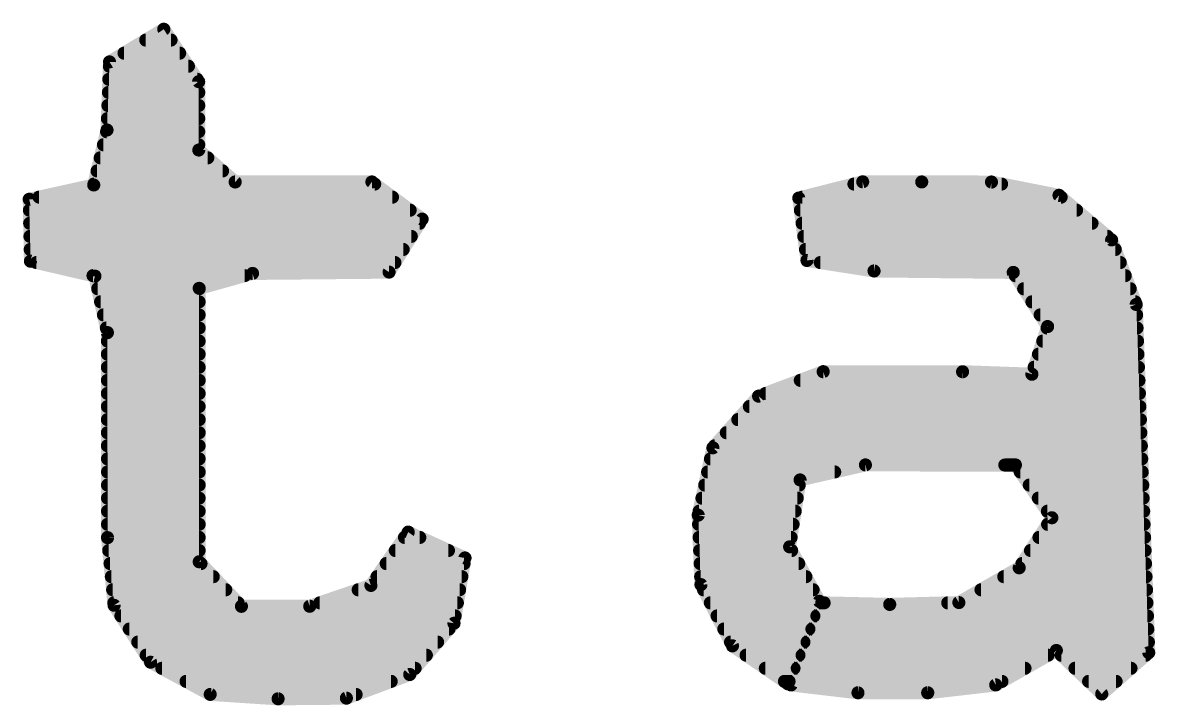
# Model space of a CAD drawing. Extents: x 37.9 to 63.7, y 29.1 to 56.
# Drawn here: x 44.855 to 45.72, y 48.172 to 48.693 of the extents above; entities that cross this region are included whole.
import ezdxf

# ---------------------------------------------------------------- set-up
doc = ezdxf.new("R2010")
doc.units = 0
doc.layers.add('21', color=251, linetype='CONTINUOUS')

msp = doc.modelspace()

# ---------------------------------------------------------------- linework, layer by layer
at = {"layer": '21', "const_width": 0.01}
for points in [[(44.9624, 48.6883), (44.9209, 48.6633)], [(44.989, 48.6482), (44.9624, 48.6883)], [(44.9486, 48.68), (44.9679, 48.68)], [(44.932, 48.67), (44.9745, 48.67)], [(44.9209, 48.6633), (44.919, 48.6113)], [(44.9208, 48.66), (44.9812, 48.66)], [(44.9204, 48.65), (44.9879, 48.65)], [(44.9891, 48.596), (44.989, 48.6482)], [(44.9201, 48.64), (44.9891, 48.64)], [(44.9197, 48.63), (44.9891, 48.63)], [(44.9193, 48.62), (44.9891, 48.62)], [(44.919, 48.6113), (44.9088, 48.5692)], [(44.9187, 48.61), (44.9891, 48.61)], [(44.9163, 48.6), (44.9891, 48.6)], [(45.0169, 48.5716), (44.9891, 48.596)], [(44.9138, 48.59), (44.996, 48.59)], [(44.9114, 48.58), (45.0073, 48.58)], [(44.9088, 48.5692), (44.8596, 48.5583)], [(44.909, 48.57), (45.1235, 48.57)], [(45.1214, 48.5716), (45.0169, 48.5716)], [(45.1598, 48.5432), (45.1214, 48.5716)], [(45.4964, 48.5717), (45.4476, 48.5593)], [(45.4897, 48.57), (45.6025, 48.57)], [(45.5415, 48.5716), (45.4964, 48.5717)], [(45.5948, 48.5715), (45.5415, 48.5716)], [(45.6464, 48.5613), (45.5948, 48.5715)], [(44.8596, 48.5583), (44.8605, 48.5111)], [(44.8671, 48.56), (45.1371, 48.56)], [(45.4476, 48.5593), (45.4538, 48.5116)], [(45.4503, 48.56), (45.648, 48.56)], [(45.6866, 48.5273), (45.6464, 48.5613)], [(44.8597, 48.55), (45.1506, 48.55)], [(45.4488, 48.55), (45.6598, 48.55)], [(44.8599, 48.54), (45.1578, 48.54)], [(45.1345, 48.5027), (45.1598, 48.5432)], [(45.4501, 48.54), (45.6716, 48.54)], [(44.8601, 48.53), (45.1515, 48.53)], [(45.4514, 48.53), (45.6834, 48.53)], [(45.7054, 48.478), (45.6866, 48.5273)], [(44.8603, 48.52), (45.1453, 48.52)], [(45.4527, 48.52), (45.6894, 48.52)], [(44.8605, 48.5111), (44.9097, 48.4997)], [(44.8651, 48.51), (45.139, 48.51)], [(45.4538, 48.5116), (45.5051, 48.5036)], [(45.464, 48.51), (45.6932, 48.51)], [(44.9083, 48.5), (45.0241, 48.5)], [(44.9097, 48.4997), (44.9193, 48.4565)], [(44.9894, 48.4903), (45.0302, 48.5017)], [(45.0302, 48.5017), (45.1345, 48.5027)], [(45.5051, 48.5036), (45.6115, 48.5025)], [(45.6115, 48.5025), (45.6377, 48.4611)], [(45.613, 48.5), (45.697, 48.5)], [(44.9119, 48.49), (44.9894, 48.49)], [(44.9894, 48.2814), (44.9894, 48.4903)], [(45.6194, 48.49), (45.7008, 48.49)], [(44.9141, 48.48), (44.9894, 48.48)], [(45.6257, 48.48), (45.7046, 48.48)], [(44.9163, 48.47), (44.9894, 48.47)], [(45.632, 48.47), (45.7057, 48.47)], [(45.715, 48.212), (45.7054, 48.478)], [(45.6377, 48.4611), (45.6257, 48.4247)], [(44.9185, 48.46), (44.9894, 48.46)], [(44.9193, 48.4565), (44.9194, 48.2998)], [(45.6373, 48.46), (45.706, 48.46)], [(44.9193, 48.45), (44.9894, 48.45)], [(45.634, 48.45), (45.7064, 48.45)], [(44.9193, 48.44), (44.9894, 48.44)], [(45.6307, 48.44), (45.7067, 48.44)], [(44.9193, 48.43), (44.9894, 48.43)], [(45.4662, 48.4266), (45.4169, 48.408)], [(45.5727, 48.4266), (45.4662, 48.4266)], [(45.6257, 48.4247), (45.5727, 48.4266)], [(45.6274, 48.43), (45.7071, 48.43)], [(44.9193, 48.42), (44.9894, 48.42)], [(45.4487, 48.42), (45.7075, 48.42)], [(44.9193, 48.41), (44.9894, 48.41)], [(45.4222, 48.41), (45.7078, 48.41)], [(45.4169, 48.408), (45.3819, 48.3684)], [(44.9193, 48.4), (44.9894, 48.4)], [(45.4098, 48.4), (45.7082, 48.4)], [(44.9193, 48.39), (44.9894, 48.39)], [(45.401, 48.39), (45.7086, 48.39)], [(44.9193, 48.38), (44.9894, 48.38)], [(45.3922, 48.38), (45.7089, 48.38)], [(44.9193, 48.37), (44.9894, 48.37)], [(45.3819, 48.3684), (45.3707, 48.317)], [(45.3833, 48.37), (45.7093, 48.37)], [(44.9194, 48.36), (44.9894, 48.36)], [(45.3801, 48.36), (45.7096, 48.36)], [(44.9194, 48.35), (44.9894, 48.35)], [(45.3779, 48.35), (45.475, 48.35)], [(45.4485, 48.344), (45.4985, 48.3554)], [(45.4985, 48.3554), (45.605, 48.3553)], [(45.605, 48.3553), (45.6131, 48.3553)], [(45.6131, 48.3553), (45.641, 48.315)], [(45.6168, 48.35), (45.71, 48.35)], [(44.9194, 48.34), (44.9894, 48.34)], [(45.3757, 48.34), (45.4479, 48.34)], [(45.4405, 48.2928), (45.4485, 48.344)], [(45.6237, 48.34), (45.7104, 48.34)], [(44.9194, 48.33), (44.9894, 48.33)], [(45.3736, 48.33), (45.4464, 48.33)], [(45.6306, 48.33), (45.7107, 48.33)], [(44.9194, 48.32), (44.9894, 48.32)], [(45.3707, 48.317), (45.3728, 48.2639)], [(45.3714, 48.32), (45.4448, 48.32)], [(45.641, 48.315), (45.616, 48.2768)], [(45.6375, 48.32), (45.7111, 48.32)], [(44.9194, 48.31), (44.9894, 48.31)], [(45.371, 48.31), (45.4432, 48.31)], [(45.6377, 48.31), (45.7114, 48.31)], [(44.9194, 48.3), (44.9894, 48.3)], [(44.9194, 48.2998), (44.9244, 48.2481)], [(45.1491, 48.304), (45.1206, 48.2633)], [(45.1463, 48.3), (45.158, 48.3)], [(45.1925, 48.2843), (45.1491, 48.304)], [(45.3714, 48.3), (45.4417, 48.3)], [(45.6311, 48.3), (45.7118, 48.3)], [(44.9203, 48.29), (44.9894, 48.29)], [(45.1393, 48.29), (45.1799, 48.29)], [(45.3718, 48.29), (45.4421, 48.29)], [(45.4633, 48.2512), (45.4405, 48.2928)], [(45.6246, 48.29), (45.7122, 48.29)], [(44.9213, 48.28), (44.9908, 48.28)], [(45.0217, 48.2474), (44.9894, 48.2814)], [(45.1323, 48.28), (45.1918, 48.28)], [(45.1841, 48.2344), (45.1925, 48.2843)], [(45.3722, 48.28), (45.4475, 48.28)], [(45.6181, 48.28), (45.7125, 48.28)], [(45.616, 48.2768), (45.5698, 48.2502)], [(44.9223, 48.27), (45.0002, 48.27)], [(45.1206, 48.2633), (45.0739, 48.2474)], [(45.1253, 48.27), (45.1901, 48.27)], [(45.3726, 48.27), (45.453, 48.27)], [(45.3728, 48.2639), (45.3969, 48.2172)], [(45.6042, 48.27), (45.7129, 48.27)], [(44.9233, 48.26), (45.0097, 48.26)], [(45.1109, 48.26), (45.1884, 48.26)], [(45.3748, 48.26), (45.4585, 48.26)], [(45.5868, 48.26), (45.7133, 48.26)], [(44.9242, 48.25), (45.0192, 48.25)], [(44.9244, 48.2481), (44.9523, 48.2046)], [(45.0739, 48.2474), (45.0217, 48.2474)], [(45.0816, 48.25), (45.1867, 48.25)], [(45.38, 48.25), (45.4629, 48.25)], [(45.4394, 48.1881), (45.4633, 48.2512)], [(45.4651, 48.25), (45.4416, 48.1873)], [(45.517, 48.2488), (45.4651, 48.25)], [(45.4651, 48.25), (45.4669, 48.25)], [(45.5698, 48.2502), (45.517, 48.2488)], [(45.5614, 48.25), (45.7136, 48.25)], [(44.9296, 48.24), (45.185, 48.24)], [(45.3851, 48.24), (45.4591, 48.24)], [(45.4614, 48.24), (45.714, 48.24)], [(44.936, 48.23), (45.1803, 48.23)], [(45.1503, 48.1953), (45.1841, 48.2344)], [(45.3903, 48.23), (45.4553, 48.23)], [(45.4576, 48.23), (45.7143, 48.23)], [(44.9425, 48.22), (45.1716, 48.22)], [(45.3954, 48.22), (45.4515, 48.22)], [(45.4539, 48.22), (45.7147, 48.22)], [(44.9489, 48.21), (45.163, 48.21)], [(45.3969, 48.2172), (45.4394, 48.1881)], [(45.4073, 48.21), (45.4477, 48.21)], [(45.4501, 48.21), (45.638, 48.21)], [(45.5981, 48.1873), (45.6444, 48.2136)], [(45.6444, 48.2136), (45.6791, 48.1804)], [(45.6481, 48.21), (45.7127, 48.21)], [(45.6791, 48.1804), (45.715, 48.212)], [(44.9523, 48.2046), (44.9978, 48.1801)], [(44.9609, 48.2), (45.1544, 48.2)], [(45.1019, 48.1772), (45.1503, 48.1953)], [(45.422, 48.2), (45.4439, 48.2)], [(45.4464, 48.2), (45.6204, 48.2)], [(45.6586, 48.2), (45.7014, 48.2)], [(44.9794, 48.19), (45.1361, 48.19)], [(45.4366, 48.19), (45.4401, 48.19)], [(45.4416, 48.1873), (45.4928, 48.1813)], [(45.4427, 48.19), (45.6028, 48.19)], [(45.5461, 48.1813), (45.5981, 48.1873)], [(45.669, 48.19), (45.69, 48.19)], [(44.9978, 48.1801), (45.0497, 48.1767)], [(44.9986, 48.18), (45.1093, 48.18)], [(45.0497, 48.1767), (45.1019, 48.1772)], [(45.4928, 48.1813), (45.5461, 48.1813)]]:
    msp.add_lwpolyline(points, dxfattribs=at)
at = {"layer": '21', "const_width": 0.005}
for points in [[(44.9644, 48.6897, 1), (44.9603, 48.6869)], [(44.9637, 48.6861, 1), (44.9611, 48.6904)], [(44.9486, 48.6825, 1), (44.9486, 48.6775)], [(44.9679, 48.6775, 1), (44.9679, 48.6825)], [(44.932, 48.6725, 1), (44.932, 48.6675)], [(44.9745, 48.6675, 1), (44.9745, 48.6725)], [(44.9208, 48.6625, 1), (44.9208, 48.6575)], [(44.9234, 48.6632, 1), (44.9184, 48.6634)], [(44.9196, 48.6654, 1), (44.9222, 48.6612)], [(44.9812, 48.6575, 1), (44.9812, 48.6625)], [(44.9204, 48.6525, 1), (44.9204, 48.6475)], [(44.9915, 48.6482, 1), (44.9865, 48.6482)], [(44.987, 48.6468, 1), (44.9911, 48.6496)], [(44.9879, 48.6475, 1), (44.9879, 48.6525)], [(44.9201, 48.6425, 1), (44.9201, 48.6375)], [(44.9891, 48.6375, 1), (44.9891, 48.6425)], [(44.9197, 48.6325, 1), (44.9197, 48.6275)], [(44.9891, 48.6275, 1), (44.9891, 48.6325)], [(44.9193, 48.6225, 1), (44.9193, 48.6175)], [(44.9891, 48.6175, 1), (44.9891, 48.6225)], [(44.9187, 48.6125, 1), (44.9187, 48.6075)], [(44.9165, 48.6114, 1), (44.9215, 48.6112)], [(44.9214, 48.6107, 1), (44.9166, 48.6119)], [(44.9891, 48.6075, 1), (44.9891, 48.6125)], [(44.9163, 48.6025, 1), (44.9163, 48.5975)], [(44.9891, 48.5975, 1), (44.9891, 48.6025)], [(44.9866, 48.596, 1), (44.9916, 48.596)], [(44.9908, 48.5979, 1), (44.9875, 48.5941)], [(44.9138, 48.5925, 1), (44.9138, 48.5875)], [(44.996, 48.5875, 1), (44.996, 48.5925)], [(44.9114, 48.5825, 1), (44.9114, 48.5775)], [(45.0073, 48.5775, 1), (45.0073, 48.5825)], [(44.9064, 48.5698, 1), (44.9112, 48.5687)], [(44.909, 48.5725, 1), (44.909, 48.5675)], [(44.9094, 48.5668, 1), (44.9083, 48.5717)], [(45.0169, 48.5741, 1), (45.0169, 48.5691)], [(45.0153, 48.5697, 1), (45.0186, 48.5734)], [(45.1228, 48.5736, 1), (45.1199, 48.5696)], [(45.1214, 48.5691, 1), (45.1214, 48.5741)], [(45.1235, 48.5675, 1), (45.1235, 48.5725)], [(45.4897, 48.5725, 1), (45.4897, 48.5675)], [(45.4964, 48.5742, 1), (45.4964, 48.5692)], [(45.497, 48.5693, 1), (45.4958, 48.5741)], [(45.5415, 48.5741, 1), (45.5415, 48.5691)], [(45.5415, 48.5691, 1), (45.5415, 48.5741)], [(45.5953, 48.574, 1), (45.5943, 48.5691)], [(45.5948, 48.569, 1), (45.5948, 48.574)], [(45.6025, 48.5675, 1), (45.6025, 48.5725)], [(44.859, 48.5608, 1), (44.8601, 48.5559)], [(44.8621, 48.5584, 1), (44.8571, 48.5583)], [(44.8671, 48.5625, 1), (44.8671, 48.5575)], [(45.1371, 48.5575, 1), (45.1371, 48.5625)], [(45.4469, 48.5617, 1), (45.4482, 48.5569)], [(45.45, 48.5596, 1), (45.4451, 48.559)], [(45.4503, 48.5625, 1), (45.4503, 48.5575)], [(45.6481, 48.5633, 1), (45.6448, 48.5594)], [(45.646, 48.5589, 1), (45.6469, 48.5638)], [(45.648, 48.5575, 1), (45.648, 48.5625)], [(44.8597, 48.5525, 1), (44.8597, 48.5475)], [(45.1506, 48.5475, 1), (45.1506, 48.5525)], [(45.4488, 48.5525, 1), (45.4488, 48.5475)], [(45.6598, 48.5475, 1), (45.6598, 48.5525)], [(44.8599, 48.5425, 1), (44.8599, 48.5375)], [(45.1619, 48.5419, 1), (45.1577, 48.5445)], [(45.1578, 48.5375, 1), (45.1578, 48.5425)], [(45.1583, 48.5412, 1), (45.1613, 48.5452)], [(45.4501, 48.5425, 1), (45.4501, 48.5375)], [(45.6716, 48.5375, 1), (45.6716, 48.5425)], [(44.8601, 48.5325, 1), (44.8601, 48.5275)], [(45.1515, 48.5275, 1), (45.1515, 48.5325)], [(45.4514, 48.5325, 1), (45.4514, 48.5275)], [(45.6834, 48.5275, 1), (45.6834, 48.5325)], [(45.6889, 48.5282, 1), (45.6843, 48.5264)], [(45.685, 48.5254, 1), (45.6882, 48.5292)], [(44.8603, 48.5225, 1), (44.8603, 48.5175)], [(45.1453, 48.5175, 1), (45.1453, 48.5225)], [(45.4527, 48.5225, 1), (45.4527, 48.5175)], [(45.6894, 48.5175, 1), (45.6894, 48.5225)], [(44.8611, 48.5135, 1), (44.8599, 48.5086)], [(44.858, 48.511, 1), (44.863, 48.5111)], [(44.8651, 48.5125, 1), (44.8651, 48.5075)], [(45.139, 48.5075, 1), (45.139, 48.5125)], [(45.4542, 48.5141, 1), (45.4535, 48.5091)], [(45.4514, 48.5113, 1), (45.4563, 48.5119)], [(45.464, 48.5125, 1), (45.464, 48.5075)], [(45.6932, 48.5075, 1), (45.6932, 48.5125)], [(44.9083, 48.5025, 1), (44.9083, 48.4975)], [(44.9122, 48.5002, 1), (44.9073, 48.4991)], [(44.9092, 48.4972, 1), (44.9103, 48.5021)], [(45.0241, 48.4975, 1), (45.0241, 48.5025)], [(45.0302, 48.5042, 1), (45.0302, 48.4992)], [(45.0309, 48.4993, 1), (45.0295, 48.5041)], [(45.1324, 48.5041, 1), (45.1366, 48.5014)], [(45.1345, 48.5002, 1), (45.1345, 48.5052)], [(45.5051, 48.5061, 1), (45.505, 48.5011)], [(45.5047, 48.5011, 1), (45.5055, 48.506)], [(45.6136, 48.5038, 1), (45.6093, 48.5011)], [(45.613, 48.5025, 1), (45.613, 48.4975)], [(45.6114, 48.5, 1), (45.6115, 48.505)], [(45.697, 48.4975, 1), (45.697, 48.5025)], [(44.9119, 48.4925, 1), (44.9119, 48.4875)], [(44.9919, 48.4903, 1), (44.9869, 48.4903)], [(44.9888, 48.4927, 1), (44.9901, 48.4879)], [(44.9894, 48.4875, 1), (44.9894, 48.4925)], [(45.6194, 48.4925, 1), (45.6194, 48.4875)], [(45.7008, 48.4875, 1), (45.7008, 48.4925)], [(44.9141, 48.4825, 1), (44.9141, 48.4775)], [(44.9894, 48.4775, 1), (44.9894, 48.4825)], [(45.6257, 48.4825, 1), (45.6257, 48.4775)], [(45.7046, 48.4775, 1), (45.7046, 48.4825)], [(44.9163, 48.4725, 1), (44.9163, 48.4675)], [(44.9894, 48.4675, 1), (44.9894, 48.4725)], [(45.632, 48.4725, 1), (45.632, 48.4675)], [(45.7079, 48.4781, 1), (45.7029, 48.4779)], [(45.703, 48.4771, 1), (45.7077, 48.4789)], [(45.7057, 48.4675, 1), (45.7057, 48.4725)], [(45.64, 48.4604, 1), (45.6353, 48.4619)], [(44.9185, 48.4625, 1), (44.9185, 48.4575)], [(44.9218, 48.4565, 1), (44.9168, 48.4565)], [(44.9168, 48.4559, 1), (44.9217, 48.457)], [(44.9894, 48.4575, 1), (44.9894, 48.4625)], [(45.6373, 48.4625, 1), (45.6373, 48.4575)], [(45.6355, 48.4598, 1), (45.6398, 48.4625)], [(45.706, 48.4575, 1), (45.706, 48.4625)], [(44.9193, 48.4525, 1), (44.9193, 48.4475)], [(44.9894, 48.4475, 1), (44.9894, 48.4525)], [(45.634, 48.4525, 1), (45.634, 48.4475)], [(45.7064, 48.4475, 1), (45.7064, 48.4525)], [(44.9193, 48.4425, 1), (44.9193, 48.4375)], [(44.9894, 48.4375, 1), (44.9894, 48.4425)], [(45.6307, 48.4425, 1), (45.6307, 48.4375)], [(45.7067, 48.4375, 1), (45.7067, 48.4425)], [(44.9193, 48.4325, 1), (44.9193, 48.4275)], [(44.9894, 48.4275, 1), (44.9894, 48.4325)], [(45.4662, 48.4291, 1), (45.4662, 48.4241)], [(45.4671, 48.4243, 1), (45.4653, 48.429)], [(45.5728, 48.4291, 1), (45.5726, 48.4241)], [(45.5727, 48.4241, 1), (45.5727, 48.4291)], [(45.6274, 48.4325, 1), (45.6274, 48.4275)], [(45.7071, 48.4275, 1), (45.7071, 48.4325)], [(44.9193, 48.4225, 1), (44.9193, 48.4175)], [(44.9894, 48.4175, 1), (44.9894, 48.4225)], [(45.4487, 48.4225, 1), (45.4487, 48.4175)], [(45.6233, 48.4255, 1), (45.6281, 48.4239)], [(45.6256, 48.4222, 1), (45.6258, 48.4272)], [(45.7075, 48.4175, 1), (45.7075, 48.4225)], [(44.9193, 48.4125, 1), (44.9193, 48.4075)], [(44.9894, 48.4075, 1), (44.9894, 48.4125)], [(45.4222, 48.4125, 1), (45.4222, 48.4075)], [(45.7078, 48.4075, 1), (45.7078, 48.4125)], [(45.416, 48.4103, 1), (45.4177, 48.4056)], [(45.4187, 48.4063, 1), (45.415, 48.4096)], [(44.9193, 48.4025, 1), (44.9193, 48.3975)], [(44.9894, 48.3975, 1), (44.9894, 48.4025)], [(45.4098, 48.4025, 1), (45.4098, 48.3975)], [(45.7082, 48.3975, 1), (45.7082, 48.4025)], [(44.9193, 48.3925, 1), (44.9193, 48.3875)], [(44.9894, 48.3875, 1), (44.9894, 48.3925)], [(45.401, 48.3925, 1), (45.401, 48.3875)], [(45.7086, 48.3875, 1), (45.7086, 48.3925)], [(44.9193, 48.3825, 1), (44.9193, 48.3775)], [(44.9894, 48.3775, 1), (44.9894, 48.3825)], [(45.3922, 48.3825, 1), (45.3922, 48.3775)], [(45.7089, 48.3775, 1), (45.7089, 48.3825)], [(44.9193, 48.3725, 1), (44.9193, 48.3675)], [(44.9894, 48.3675, 1), (44.9894, 48.3725)], [(45.3801, 48.3701, 1), (45.3838, 48.3668)], [(45.3844, 48.3679, 1), (45.3795, 48.369)], [(45.3833, 48.3725, 1), (45.3833, 48.3675)], [(45.7093, 48.3675, 1), (45.7093, 48.3725)], [(44.9194, 48.3625, 1), (44.9194, 48.3575)], [(44.9894, 48.3575, 1), (44.9894, 48.3625)], [(45.3801, 48.3625, 1), (45.3801, 48.3575)], [(45.7096, 48.3575, 1), (45.7096, 48.3625)], [(44.9194, 48.3525, 1), (44.9194, 48.3475)], [(44.9894, 48.3475, 1), (44.9894, 48.3525)], [(45.3779, 48.3525, 1), (45.3779, 48.3475)], [(45.475, 48.3475, 1), (45.475, 48.3525)], [(45.4985, 48.3579, 1), (45.4985, 48.3529)], [(45.4991, 48.353, 1), (45.4979, 48.3578)], [(45.605, 48.3578, 1), (45.605, 48.3528)], [(45.605, 48.3528, 1), (45.605, 48.3578)], [(45.6152, 48.3568, 1), (45.6111, 48.3539)], [(45.6131, 48.3528, 1), (45.6131, 48.3578)], [(45.6168, 48.3525, 1), (45.6168, 48.3475)], [(45.71, 48.3475, 1), (45.71, 48.3525)], [(44.9194, 48.3425, 1), (44.9194, 48.3375)], [(44.9894, 48.3375, 1), (44.9894, 48.3425)], [(45.3757, 48.3425, 1), (45.3757, 48.3375)], [(45.448, 48.3464, 1), (45.4491, 48.3415)], [(45.451, 48.3436, 1), (45.4461, 48.3443)], [(45.4479, 48.3375, 1), (45.4479, 48.3425)], [(45.6237, 48.3425, 1), (45.6237, 48.3375)], [(45.7104, 48.3375, 1), (45.7104, 48.3425)], [(44.9194, 48.3325, 1), (44.9194, 48.3275)], [(44.9894, 48.3275, 1), (44.9894, 48.3325)], [(45.3736, 48.3325, 1), (45.3736, 48.3275)], [(45.4464, 48.3275, 1), (45.4464, 48.3325)], [(45.6306, 48.3325, 1), (45.6306, 48.3275)], [(45.7107, 48.3275, 1), (45.7107, 48.3325)], [(44.9194, 48.3225, 1), (44.9194, 48.3175)], [(44.9894, 48.3175, 1), (44.9894, 48.3225)], [(45.3732, 48.3171, 1), (45.3682, 48.3169)], [(45.3683, 48.3176, 1), (45.3732, 48.3165)], [(45.3714, 48.3225, 1), (45.3714, 48.3175)], [(45.4448, 48.3175, 1), (45.4448, 48.3225)], [(45.6375, 48.3225, 1), (45.6375, 48.3175)], [(45.643, 48.3137, 1), (45.6389, 48.3164)], [(45.6389, 48.3136, 1), (45.643, 48.3165)], [(45.7111, 48.3175, 1), (45.7111, 48.3225)], [(44.9194, 48.3125, 1), (44.9194, 48.3075)], [(44.9894, 48.3075, 1), (44.9894, 48.3125)], [(45.371, 48.3125, 1), (45.371, 48.3075)], [(45.4432, 48.3075, 1), (45.4432, 48.3125)], [(45.6377, 48.3125, 1), (45.6377, 48.3075)], [(45.7114, 48.3075, 1), (45.7114, 48.3125)], [(44.9219, 48.3, 1), (44.9169, 48.2996)], [(44.9194, 48.3025, 1), (44.9194, 48.2975)], [(44.9169, 48.2998, 1), (44.9219, 48.2998)], [(44.9894, 48.2975, 1), (44.9894, 48.3025)], [(45.1463, 48.3025, 1), (45.1463, 48.2975)], [(45.1501, 48.3063, 1), (45.1481, 48.3018)], [(45.1512, 48.3026, 1), (45.1471, 48.3055)], [(45.158, 48.2975, 1), (45.158, 48.3025)], [(45.3714, 48.3025, 1), (45.3714, 48.2975)], [(45.4417, 48.2975, 1), (45.4417, 48.3025)], [(45.6311, 48.3025, 1), (45.6311, 48.2975)], [(45.7118, 48.2975, 1), (45.7118, 48.3025)], [(44.9203, 48.2925, 1), (44.9203, 48.2875)], [(44.9894, 48.2875, 1), (44.9894, 48.2925)], [(45.1393, 48.2925, 1), (45.1393, 48.2875)], [(45.1799, 48.2875, 1), (45.1799, 48.2925)], [(45.3718, 48.2925, 1), (45.3718, 48.2875)], [(45.4381, 48.2932, 1), (45.443, 48.2924)], [(45.4427, 48.294, 1), (45.4384, 48.2916)], [(45.4421, 48.2875, 1), (45.4421, 48.2925)], [(45.6246, 48.2925, 1), (45.6246, 48.2875)], [(45.7122, 48.2875, 1), (45.7122, 48.2925)], [(44.9213, 48.2825, 1), (44.9213, 48.2775)], [(44.9912, 48.2831, 1), (44.9876, 48.2797)], [(44.9908, 48.2775, 1), (44.9908, 48.2825)], [(45.1323, 48.2825, 1), (45.1323, 48.2775)], [(45.195, 48.2838, 1), (45.19, 48.2847)], [(45.1915, 48.282, 1), (45.1935, 48.2865)], [(45.1918, 48.2775, 1), (45.1918, 48.2825)], [(45.3722, 48.2825, 1), (45.3722, 48.2775)], [(45.4475, 48.2775, 1), (45.4475, 48.2825)], [(45.6181, 48.2825, 1), (45.6181, 48.2775)], [(45.7125, 48.2775, 1), (45.7125, 48.2825)], [(44.9869, 48.2814, 1), (44.9919, 48.2814)], [(45.6139, 48.2782, 1), (45.6181, 48.2754)], [(45.6172, 48.2746, 1), (45.6147, 48.279)], [(44.9223, 48.2725, 1), (44.9223, 48.2675)], [(45.0002, 48.2675, 1), (45.0002, 48.2725)], [(45.1186, 48.2647, 1), (45.1227, 48.2619)], [(45.1214, 48.2609, 1), (45.1198, 48.2657)], [(45.1253, 48.2725, 1), (45.1253, 48.2675)], [(45.1901, 48.2675, 1), (45.1901, 48.2725)], [(45.3726, 48.2725, 1), (45.3726, 48.2675)], [(45.375, 48.2651, 1), (45.3706, 48.2628)], [(45.453, 48.2675, 1), (45.453, 48.2725)], [(45.6042, 48.2725, 1), (45.6042, 48.2675)], [(45.7129, 48.2675, 1), (45.7129, 48.2725)], [(44.9233, 48.2625, 1), (44.9233, 48.2575)], [(45.0097, 48.2575, 1), (45.0097, 48.2625)], [(45.1109, 48.2625, 1), (45.1109, 48.2575)], [(45.1884, 48.2575, 1), (45.1884, 48.2625)], [(45.3703, 48.2638, 1), (45.3753, 48.264)], [(45.3748, 48.2625, 1), (45.3748, 48.2575)], [(45.4585, 48.2575, 1), (45.4585, 48.2625)], [(45.5868, 48.2625, 1), (45.5868, 48.2575)], [(45.7133, 48.2575, 1), (45.7133, 48.2625)], [(44.9242, 48.2525, 1), (44.9242, 48.2475)], [(44.9265, 48.2495, 1), (44.9223, 48.2468)], [(44.9219, 48.2479, 1), (44.9269, 48.2484)], [(45.0192, 48.2475, 1), (45.0192, 48.2525)], [(45.0217, 48.2499, 1), (45.0217, 48.2449)], [(45.0199, 48.2456, 1), (45.0235, 48.2491)], [(45.0731, 48.2498, 1), (45.0747, 48.245)], [(45.0739, 48.2449, 1), (45.0739, 48.2499)], [(45.0816, 48.2525, 1), (45.0816, 48.2475)], [(45.1867, 48.2475, 1), (45.1867, 48.2525)], [(45.38, 48.2525, 1), (45.38, 48.2475)], [(45.4656, 48.2503, 1), (45.461, 48.2521)], [(45.4611, 48.25, 1), (45.4655, 48.2524)], [(45.4651, 48.2525, 1), (45.4651, 48.2475)], [(45.4652, 48.2525, 1), (45.4651, 48.2475)], [(45.4675, 48.2492, 1), (45.4628, 48.2509)], [(45.4629, 48.2475, 1), (45.4629, 48.2525)], [(45.4669, 48.2475, 1), (45.4669, 48.2525)], [(45.517, 48.2513, 1), (45.5171, 48.2463)], [(45.517, 48.2463, 1), (45.5171, 48.2513)], [(45.5614, 48.2525, 1), (45.5614, 48.2475)], [(45.5686, 48.2524, 1), (45.5711, 48.2481)], [(45.5699, 48.2477, 1), (45.5698, 48.2527)], [(45.7136, 48.2475, 1), (45.7136, 48.2525)], [(44.9296, 48.2425, 1), (44.9296, 48.2375)], [(45.185, 48.2375, 1), (45.185, 48.2425)], [(45.3851, 48.2425, 1), (45.3851, 48.2375)], [(45.4614, 48.2425, 1), (45.4614, 48.2375)], [(45.4591, 48.2375, 1), (45.4591, 48.2425)], [(45.714, 48.2375, 1), (45.714, 48.2425)], [(44.936, 48.2325, 1), (44.936, 48.2275)], [(45.1803, 48.2275, 1), (45.1803, 48.2325)], [(45.1816, 48.2348, 1), (45.1865, 48.234)], [(45.186, 48.2327, 1), (45.1822, 48.236)], [(45.3903, 48.2325, 1), (45.3903, 48.2275)], [(45.4576, 48.2325, 1), (45.4576, 48.2275)], [(45.4553, 48.2275, 1), (45.4553, 48.2325)], [(45.7143, 48.2275, 1), (45.7143, 48.2325)], [(44.9425, 48.2225, 1), (44.9425, 48.2175)], [(45.1716, 48.2175, 1), (45.1716, 48.2225)], [(45.3954, 48.2225, 1), (45.3954, 48.2175)], [(45.4539, 48.2225, 1), (45.4539, 48.2175)], [(45.4515, 48.2175, 1), (45.4515, 48.2225)], [(45.7147, 48.2175, 1), (45.7147, 48.2225)], [(44.9489, 48.2125, 1), (44.9489, 48.2075)], [(45.163, 48.2075, 1), (45.163, 48.2125)], [(45.3983, 48.2192, 1), (45.3955, 48.2151)], [(45.3946, 48.216, 1), (45.3991, 48.2183)], [(45.4073, 48.2125, 1), (45.4073, 48.2075)], [(45.4501, 48.2125, 1), (45.4501, 48.2075)], [(45.4477, 48.2075, 1), (45.4477, 48.2125)], [(45.638, 48.2075, 1), (45.638, 48.2125)], [(45.6461, 48.2154, 1), (45.6426, 48.2118)], [(45.6456, 48.2114, 1), (45.6431, 48.2158)], [(45.6481, 48.2125, 1), (45.6481, 48.2075)], [(45.7127, 48.2075, 1), (45.7127, 48.2125)], [(45.7166, 48.2101, 1), (45.7133, 48.2138)], [(44.9535, 48.2068, 1), (44.9511, 48.2024)], [(44.9502, 48.2033, 1), (44.9544, 48.206)], [(45.7125, 48.2119, 1), (45.7175, 48.2121)], [(44.9609, 48.2025, 1), (44.9609, 48.1975)], [(45.1484, 48.1969, 1), (45.1522, 48.1936)], [(45.1512, 48.1929, 1), (45.1494, 48.1976)], [(45.1544, 48.1975, 1), (45.1544, 48.2025)], [(45.422, 48.2025, 1), (45.422, 48.1975)], [(45.4439, 48.1975, 1), (45.4439, 48.2025)], [(45.4464, 48.2025, 1), (45.4464, 48.1975)], [(45.6204, 48.1975, 1), (45.6204, 48.2025)], [(45.6586, 48.2025, 1), (45.6586, 48.1975)], [(45.7014, 48.1975, 1), (45.7014, 48.2025)], [(44.9794, 48.1925, 1), (44.9794, 48.1875)], [(45.1361, 48.1875, 1), (45.1361, 48.1925)], [(45.4366, 48.1925, 1), (45.4366, 48.1875)], [(45.437, 48.189, 1), (45.4417, 48.1872)], [(45.438, 48.1861, 1), (45.4408, 48.1902)], [(45.4419, 48.1898, 1), (45.4413, 48.1848)], [(45.4393, 48.1882, 1), (45.444, 48.1864)], [(45.4401, 48.1875, 1), (45.4401, 48.1925)], [(45.4427, 48.1925, 1), (45.4427, 48.1875)], [(45.5968, 48.1895, 1), (45.5993, 48.1851)], [(45.5984, 48.1848, 1), (45.5978, 48.1898)], [(45.6028, 48.1875, 1), (45.6028, 48.1925)], [(45.669, 48.1925, 1), (45.669, 48.1875)], [(45.69, 48.1875, 1), (45.69, 48.1925)], [(44.998, 48.1825, 1), (44.9977, 48.1776)], [(44.9986, 48.1825, 1), (44.9986, 48.1775)], [(44.9966, 48.1779, 1), (44.999, 48.1823)], [(45.0497, 48.1792, 1), (45.0497, 48.1742)], [(45.0495, 48.1742, 1), (45.0499, 48.1792)], [(45.101, 48.1796, 1), (45.1028, 48.1749)], [(45.1019, 48.1747, 1), (45.1019, 48.1797)], [(45.1093, 48.1775, 1), (45.1093, 48.1825)], [(45.4928, 48.1838, 1), (45.4928, 48.1788)], [(45.4925, 48.1788, 1), (45.4931, 48.1837)], [(45.5458, 48.1838, 1), (45.5463, 48.1788)], [(45.5461, 48.1788, 1), (45.5461, 48.1838)], [(45.6774, 48.1823, 1), (45.6807, 48.1785)], [(45.6773, 48.1786, 1), (45.6808, 48.1822)]]:
    msp.add_lwpolyline(points, format="xyb", dxfattribs=at)

doc.saveas('drawing.dxf')
